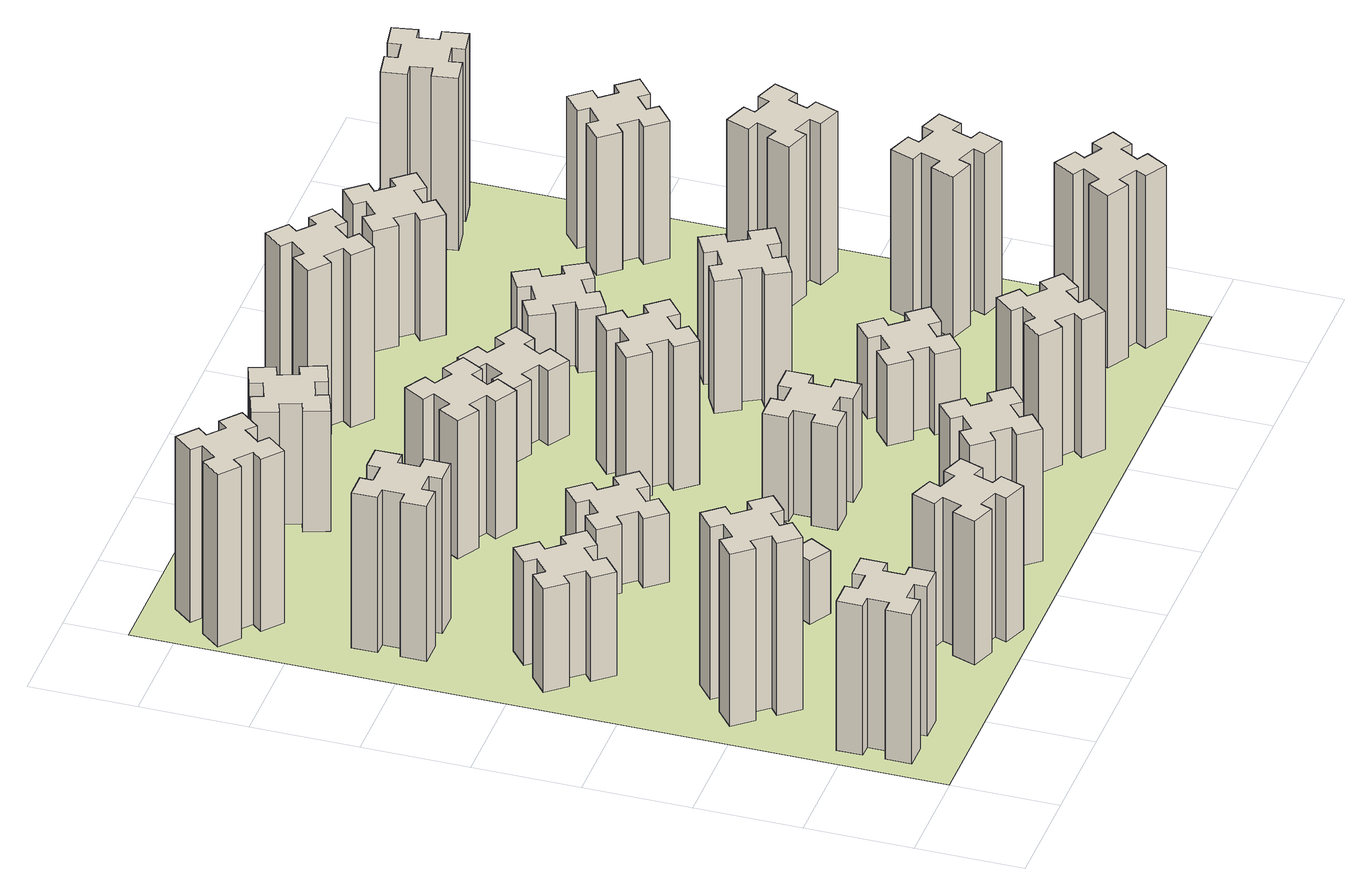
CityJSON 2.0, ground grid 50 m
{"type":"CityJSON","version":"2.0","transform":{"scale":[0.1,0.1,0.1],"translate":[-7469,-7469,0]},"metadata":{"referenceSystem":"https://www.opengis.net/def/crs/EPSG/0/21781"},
"CityObjects":{
"building1":{"type":"Building","attributes":{"class":"1000","function":"1000","usage":"1000","yearOfConstruction":2016,"roofType":"1000","measuredHeight":78,"storeysAboveGround":30,"storeysBelowGround":0},"geometry":[{"type":"Solid","lod":"1","boundaries":[[[[0,1,2,3,4,5,6,7,8,9,10,11,12,13,14,15,16,17,18,19]],[[17,16,20,21]],[[16,15,22,20]],[[15,14,23,22]],[[14,13,24,23]],[[13,12,25,24]],[[12,11,26,25]],[[11,10,27,26]],[[10,9,28,27]],[[9,8,29,28]],[[8,7,30,29]],[[7,6,31,30]],[[6,5,32,31]],[[5,4,33,32]],[[4,3,34,33]],[[3,2,35,34]],[[2,1,36,35]],[[1,0,37,36]],[[0,19,38,37]],[[19,18,39,38]],[[18,17,21,39]],[[24,25,26,27,28,29,30,31,32,33,34,35,36,37,38,39,21,20,22,23]]]]}]},
"building2":{"type":"Building","attributes":{"class":"1000","function":"1000","usage":"1000","yearOfConstruction":2016,"roofType":"1000","measuredHeight":90,"storeysAboveGround":30,"storeysBelowGround":0},"geometry":[{"type":"Solid","lod":"1","boundaries":[[[[40,41,42,43,44,45,46,47,48,49,50,51,52,53,54,55,56,57,58,59]],[[57,56,60,61]],[[56,55,62,60]],[[55,54,63,62]],[[54,53,64,63]],[[53,52,65,64]],[[52,51,66,65]],[[51,50,67,66]],[[50,49,68,67]],[[49,48,69,68]],[[48,47,70,69]],[[47,46,71,70]],[[46,45,72,71]],[[45,44,73,72]],[[44,43,74,73]],[[43,42,75,74]],[[42,41,76,75]],[[41,40,77,76]],[[40,59,78,77]],[[59,58,79,78]],[[58,57,61,79]],[[64,65,66,67,68,69,70,71,72,73,74,75,76,77,78,79,61,60,62,63]]]]}]},
"building3":{"type":"Building","attributes":{"class":"1000","function":"1000","usage":"1000","yearOfConstruction":2016,"roofType":"1000","measuredHeight":54,"storeysAboveGround":30,"storeysBelowGround":0},"geometry":[{"type":"Solid","lod":"1","boundaries":[[[[80,81,82,83,84,85,86,87,88,89,90,91,92,93,94,95,96,97,98,99]],[[97,96,100,101]],[[96,95,102,100]],[[95,94,103,102]],[[94,93,104,103]],[[93,92,105,104]],[[92,91,106,105]],[[91,90,107,106]],[[90,89,108,107]],[[89,88,109,108]],[[88,87,110,109]],[[87,86,111,110]],[[86,85,112,111]],[[85,84,113,112]],[[84,83,114,113]],[[83,82,115,114]],[[82,81,116,115]],[[81,80,117,116]],[[80,99,118,117]],[[99,98,119,118]],[[98,97,101,119]],[[104,105,106,107,108,109,110,111,112,113,114,115,116,117,118,119,101,100,102,103]]]]}]},
"building4":{"type":"Building","attributes":{"class":"1000","function":"1000","usage":"1000","yearOfConstruction":2016,"roofType":"1000","measuredHeight":81,"storeysAboveGround":30,"storeysBelowGround":0},"geometry":[{"type":"Solid","lod":"1","boundaries":[[[[120,121,122,123,124,125,126,127,128,129,130,131,132,133,134,135,136,137,138,139]],[[137,136,140,141]],[[136,135,142,140]],[[135,134,143,142]],[[134,133,144,143]],[[133,132,145,144]],[[132,131,146,145]],[[131,130,147,146]],[[130,129,148,147]],[[129,128,149,148]],[[128,127,150,149]],[[127,126,151,150]],[[126,125,152,151]],[[125,124,153,152]],[[124,123,154,153]],[[123,122,155,154]],[[122,121,156,155]],[[121,120,157,156]],[[120,139,158,157]],[[139,138,159,158]],[[138,137,141,159]],[[144,145,146,147,148,149,150,151,152,153,154,155,156,157,158,159,141,140,142,143]]]]}]},
"building5":{"type":"Building","attributes":{"class":"1000","function":"1000","usage":"1000","yearOfConstruction":2016,"roofType":"1000","measuredHeight":75,"storeysAboveGround":30,"storeysBelowGround":0},"geometry":[{"type":"Solid","lod":"1","boundaries":[[[[160,161,162,163,164,165,166,167,168,169,170,171,172,173,174,175,176,177,178,179]],[[177,176,180,181]],[[176,175,182,180]],[[175,174,183,182]],[[174,173,184,183]],[[173,172,185,184]],[[172,171,186,185]],[[171,170,187,186]],[[170,169,188,187]],[[169,168,189,188]],[[168,167,190,189]],[[167,166,191,190]],[[166,165,192,191]],[[165,164,193,192]],[[164,163,194,193]],[[163,162,195,194]],[[162,161,196,195]],[[161,160,197,196]],[[160,179,198,197]],[[179,178,199,198]],[[178,177,181,199]],[[184,185,186,187,188,189,190,191,192,193,194,195,196,197,198,199,181,180,182,183]]]]}]},
"building6":{"type":"Building","attributes":{"class":"1000","function":"1000","usage":"1000","yearOfConstruction":2016,"roofType":"1000","measuredHeight":90,"storeysAboveGround":30,"storeysBelowGround":0},"geometry":[{"type":"Solid","lod":"1","boundaries":[[[[200,201,202,203,204,205,206,207,208,209,210,211,212,213,214,215,216,217,218,219]],[[217,216,220,221]],[[216,215,222,220]],[[215,214,223,222]],[[214,213,224,223]],[[213,212,225,224]],[[212,211,226,225]],[[211,210,227,226]],[[210,209,228,227]],[[209,208,229,228]],[[208,207,230,229]],[[207,206,231,230]],[[206,205,232,231]],[[205,204,233,232]],[[204,203,234,233]],[[203,202,235,234]],[[202,201,236,235]],[[201,200,237,236]],[[200,219,238,237]],[[219,218,239,238]],[[218,217,221,239]],[[224,225,226,227,228,229,230,231,232,233,234,235,236,237,238,239,221,220,222,223]]]]}]},
"building7":{"type":"Building","attributes":{"class":"1000","function":"1000","usage":"1000","yearOfConstruction":2016,"roofType":"1000","measuredHeight":33,"storeysAboveGround":30,"storeysBelowGround":0},"geometry":[{"type":"Solid","lod":"1","boundaries":[[[[240,241,242,243,244,245,246,247,248,249,250,251,252,253,254,255,256,257,258,259]],[[257,256,260,261]],[[256,255,262,260]],[[255,254,263,262]],[[254,253,264,263]],[[253,252,265,264]],[[252,251,266,265]],[[251,250,267,266]],[[250,249,268,267]],[[249,248,269,268]],[[248,247,270,269]],[[247,246,271,270]],[[246,245,272,271]],[[245,244,273,272]],[[244,243,274,273]],[[243,242,275,274]],[[242,241,276,275]],[[241,240,277,276]],[[240,259,278,277]],[[259,258,279,278]],[[258,257,261,279]],[[264,265,266,267,268,269,270,271,272,273,274,275,276,277,278,279,261,260,262,263]]]]}]},
"building8":{"type":"Building","attributes":{"class":"1000","function":"1000","usage":"1000","yearOfConstruction":2016,"roofType":"1000","measuredHeight":36,"storeysAboveGround":30,"storeysBelowGround":0},"geometry":[{"type":"Solid","lod":"1","boundaries":[[[[280,281,282,283,284,285,286,287,288,289,290,291,292,293,294,295,296,297,298,299]],[[297,296,300,301]],[[296,295,302,300]],[[295,294,303,302]],[[294,293,304,303]],[[293,292,305,304]],[[292,291,306,305]],[[291,290,307,306]],[[290,289,308,307]],[[289,288,309,308]],[[288,287,310,309]],[[287,286,311,310]],[[286,285,312,311]],[[285,284,313,312]],[[284,283,314,313]],[[283,282,315,314]],[[282,281,316,315]],[[281,280,317,316]],[[280,299,318,317]],[[299,298,319,318]],[[298,297,301,319]],[[304,305,306,307,308,309,310,311,312,313,314,315,316,317,318,319,301,300,302,303]]]]}]},
"building9":{"type":"Building","attributes":{"class":"1000","function":"1000","usage":"1000","yearOfConstruction":2016,"roofType":"1000","measuredHeight":69,"storeysAboveGround":30,"storeysBelowGround":0},"geometry":[{"type":"Solid","lod":"1","boundaries":[[[[320,321,322,323,324,325,326,327,328,329,330,331,332,333,334,335,336,337,338,339]],[[337,336,340,341]],[[336,335,342,340]],[[335,334,343,342]],[[334,333,344,343]],[[333,332,345,344]],[[332,331,346,345]],[[331,330,347,346]],[[330,329,348,347]],[[329,328,349,348]],[[328,327,350,349]],[[327,326,351,350]],[[326,325,352,351]],[[325,324,353,352]],[[324,323,354,353]],[[323,322,355,354]],[[322,321,356,355]],[[321,320,357,356]],[[320,339,358,357]],[[339,338,359,358]],[[338,337,341,359]],[[344,345,346,347,348,349,350,351,352,353,354,355,356,357,358,359,341,340,342,343]]]]}]},
"building10":{"type":"Building","attributes":{"class":"1000","function":"1000","usage":"1000","yearOfConstruction":2016,"roofType":"1000","measuredHeight":72,"storeysAboveGround":30,"storeysBelowGround":0},"geometry":[{"type":"Solid","lod":"1","boundaries":[[[[360,361,362,363,364,365,366,367,368,369,370,371,372,373,374,375,376,377,378,379]],[[377,376,380,381]],[[376,375,382,380]],[[375,374,383,382]],[[374,373,384,383]],[[373,372,385,384]],[[372,371,386,385]],[[371,370,387,386]],[[370,369,388,387]],[[369,368,389,388]],[[368,367,390,389]],[[367,366,391,390]],[[366,365,392,391]],[[365,364,393,392]],[[364,363,394,393]],[[363,362,395,394]],[[362,361,396,395]],[[361,360,397,396]],[[360,379,398,397]],[[379,378,399,398]],[[378,377,381,399]],[[384,385,386,387,388,389,390,391,392,393,394,395,396,397,398,399,381,380,382,383]]]]}]},
"building11":{"type":"Building","attributes":{"class":"1000","function":"1000","usage":"1000","yearOfConstruction":2016,"roofType":"1000","measuredHeight":63,"storeysAboveGround":30,"storeysBelowGround":0},"geometry":[{"type":"Solid","lod":"1","boundaries":[[[[400,401,402,403,404,405,406,407,408,409,410,411,412,413,414,415,416,417,418,419]],[[417,416,420,421]],[[416,415,422,420]],[[415,414,423,422]],[[414,413,424,423]],[[413,412,425,424]],[[412,411,426,425]],[[411,410,427,426]],[[410,409,428,427]],[[409,408,429,428]],[[408,407,430,429]],[[407,406,431,430]],[[406,405,432,431]],[[405,404,433,432]],[[404,403,434,433]],[[403,402,435,434]],[[402,401,436,435]],[[401,400,437,436]],[[400,419,438,437]],[[419,418,439,438]],[[418,417,421,439]],[[424,425,426,427,428,429,430,431,432,433,434,435,436,437,438,439,421,420,422,423]]]]}]},
"building12":{"type":"Building","attributes":{"class":"1000","function":"1000","usage":"1000","yearOfConstruction":2016,"roofType":"1000","measuredHeight":54,"storeysAboveGround":30,"storeysBelowGround":0},"geometry":[{"type":"Solid","lod":"1","boundaries":[[[[440,441,442,443,444,445,446,447,448,449,450,451,452,453,454,455,456,457,458,459]],[[457,456,460,461]],[[456,455,462,460]],[[455,454,463,462]],[[454,453,464,463]],[[453,452,465,464]],[[452,451,466,465]],[[451,450,467,466]],[[450,449,468,467]],[[449,448,469,468]],[[448,447,470,469]],[[447,446,471,470]],[[446,445,472,471]],[[445,444,473,472]],[[444,443,474,473]],[[443,442,475,474]],[[442,441,476,475]],[[441,440,477,476]],[[440,459,478,477]],[[459,458,479,478]],[[458,457,461,479]],[[464,465,466,467,468,469,470,471,472,473,474,475,476,477,478,479,461,460,462,463]]]]}]},
"building13":{"type":"Building","attributes":{"class":"1000","function":"1000","usage":"1000","yearOfConstruction":2016,"roofType":"1000","measuredHeight":75,"storeysAboveGround":30,"storeysBelowGround":0},"geometry":[{"type":"Solid","lod":"1","boundaries":[[[[480,481,482,483,484,485,486,487,488,489,490,491,492,493,494,495,496,497,498,499]],[[497,496,500,501]],[[496,495,502,500]],[[495,494,503,502]],[[494,493,504,503]],[[493,492,505,504]],[[492,491,506,505]],[[491,490,507,506]],[[490,489,508,507]],[[489,488,509,508]],[[488,487,510,509]],[[487,486,511,510]],[[486,485,512,511]],[[485,484,513,512]],[[484,483,514,513]],[[483,482,515,514]],[[482,481,516,515]],[[481,480,517,516]],[[480,499,518,517]],[[499,498,519,518]],[[498,497,501,519]],[[504,505,506,507,508,509,510,511,512,513,514,515,516,517,518,519,501,500,502,503]]]]}]},
"building14":{"type":"Building","attributes":{"class":"1000","function":"1000","usage":"1000","yearOfConstruction":2016,"roofType":"1000","measuredHeight":72,"storeysAboveGround":30,"storeysBelowGround":0},"geometry":[{"type":"Solid","lod":"1","boundaries":[[[[520,521,522,523,524,525,526,527,528,529,530,531,532,533,534,535,536,537,538,539]],[[537,536,540,541]],[[536,535,542,540]],[[535,534,543,542]],[[534,533,544,543]],[[533,532,545,544]],[[532,531,546,545]],[[531,530,547,546]],[[530,529,548,547]],[[529,528,549,548]],[[528,527,550,549]],[[527,526,551,550]],[[526,525,552,551]],[[525,524,553,552]],[[524,523,554,553]],[[523,522,555,554]],[[522,521,556,555]],[[521,520,557,556]],[[520,539,558,557]],[[539,538,559,558]],[[538,537,541,559]],[[544,545,546,547,548,549,550,551,552,553,554,555,556,557,558,559,541,540,542,543]]]]}]},
"building15":{"type":"Building","attributes":{"class":"1000","function":"1000","usage":"1000","yearOfConstruction":2016,"roofType":"1000","measuredHeight":39,"storeysAboveGround":30,"storeysBelowGround":0},"geometry":[{"type":"Solid","lod":"1","boundaries":[[[[560,561,562,563,564,565,566,567,568,569,570,571,572,573,574,575,576,577,578,579]],[[577,576,580,581]],[[576,575,582,580]],[[575,574,583,582]],[[574,573,584,583]],[[573,572,585,584]],[[572,571,586,585]],[[571,570,587,586]],[[570,569,588,587]],[[569,568,589,588]],[[568,567,590,589]],[[567,566,591,590]],[[566,565,592,591]],[[565,564,593,592]],[[564,563,594,593]],[[563,562,595,594]],[[562,561,596,595]],[[561,560,597,596]],[[560,579,598,597]],[[579,578,599,598]],[[578,577,581,599]],[[584,585,586,587,588,589,590,591,592,593,594,595,596,597,598,599,581,580,582,583]]]]}]},
"building16":{"type":"Building","attributes":{"class":"1000","function":"1000","usage":"1000","yearOfConstruction":2016,"roofType":"1000","measuredHeight":90,"storeysAboveGround":30,"storeysBelowGround":0},"geometry":[{"type":"Solid","lod":"1","boundaries":[[[[600,601,602,603,604,605,606,607,608,609,610,611,612,613,614,615,616,617,618,619]],[[617,616,620,621]],[[616,615,622,620]],[[615,614,623,622]],[[614,613,624,623]],[[613,612,625,624]],[[612,611,626,625]],[[611,610,627,626]],[[610,609,628,627]],[[609,608,629,628]],[[608,607,630,629]],[[607,606,631,630]],[[606,605,632,631]],[[605,604,633,632]],[[604,603,634,633]],[[603,602,635,634]],[[602,601,636,635]],[[601,600,637,636]],[[600,619,638,637]],[[619,618,639,638]],[[618,617,621,639]],[[624,625,626,627,628,629,630,631,632,633,634,635,636,637,638,639,621,620,622,623]]]]}]},
"building17":{"type":"Building","attributes":{"class":"1000","function":"1000","usage":"1000","yearOfConstruction":2016,"roofType":"1000","measuredHeight":42,"storeysAboveGround":30,"storeysBelowGround":0},"geometry":[{"type":"Solid","lod":"1","boundaries":[[[[640,641,642,643,644,645,646,647,648,649,650,651,652,653,654,655,656,657,658,659]],[[657,656,660,661]],[[656,655,662,660]],[[655,654,663,662]],[[654,653,664,663]],[[653,652,665,664]],[[652,651,666,665]],[[651,650,667,666]],[[650,649,668,667]],[[649,648,669,668]],[[648,647,670,669]],[[647,646,671,670]],[[646,645,672,671]],[[645,644,673,672]],[[644,643,674,673]],[[643,642,675,674]],[[642,641,676,675]],[[641,640,677,676]],[[640,659,678,677]],[[659,658,679,678]],[[658,657,661,679]],[[664,665,666,667,668,669,670,671,672,673,674,675,676,677,678,679,661,660,662,663]]]]}]},
"building18":{"type":"Building","attributes":{"class":"1000","function":"1000","usage":"1000","yearOfConstruction":2016,"roofType":"1000","measuredHeight":69,"storeysAboveGround":30,"storeysBelowGround":0},"geometry":[{"type":"Solid","lod":"1","boundaries":[[[[680,681,682,683,684,685,686,687,688,689,690,691,692,693,694,695,696,697,698,699]],[[697,696,700,701]],[[696,695,702,700]],[[695,694,703,702]],[[694,693,704,703]],[[693,692,705,704]],[[692,691,706,705]],[[691,690,707,706]],[[690,689,708,707]],[[689,688,709,708]],[[688,687,710,709]],[[687,686,711,710]],[[686,685,712,711]],[[685,684,713,712]],[[684,683,714,713]],[[683,682,715,714]],[[682,681,716,715]],[[681,680,717,716]],[[680,699,718,717]],[[699,698,719,718]],[[698,697,701,719]],[[704,705,706,707,708,709,710,711,712,713,714,715,716,717,718,719,701,700,702,703]]]]}]},
"building19":{"type":"Building","attributes":{"class":"1000","function":"1000","usage":"1000","yearOfConstruction":2016,"roofType":"1000","measuredHeight":33,"storeysAboveGround":30,"storeysBelowGround":0},"geometry":[{"type":"Solid","lod":"1","boundaries":[[[[720,721,722,723,724,725,726,727,728,729,730,731,732,733,734,735,736,737,738,739]],[[737,736,740,741]],[[736,735,742,740]],[[735,734,743,742]],[[734,733,744,743]],[[733,732,745,744]],[[732,731,746,745]],[[731,730,747,746]],[[730,729,748,747]],[[729,728,749,748]],[[728,727,750,749]],[[727,726,751,750]],[[726,725,752,751]],[[725,724,753,752]],[[724,723,754,753]],[[723,722,755,754]],[[722,721,756,755]],[[721,720,757,756]],[[720,739,758,757]],[[739,738,759,758]],[[738,737,741,759]],[[744,745,746,747,748,749,750,751,752,753,754,755,756,757,758,759,741,740,742,743]]]]}]},
"building20":{"type":"Building","attributes":{"class":"1000","function":"1000","usage":"1000","yearOfConstruction":2016,"roofType":"1000","measuredHeight":90,"storeysAboveGround":30,"storeysBelowGround":0},"geometry":[{"type":"Solid","lod":"1","boundaries":[[[[760,761,762,763,764,765,766,767,768,769,770,771,772,773,774,775,776,777,778,779]],[[777,776,780,781]],[[776,775,782,780]],[[775,774,783,782]],[[774,773,784,783]],[[773,772,785,784]],[[772,771,786,785]],[[771,770,787,786]],[[770,769,788,787]],[[769,768,789,788]],[[768,767,790,789]],[[767,766,791,790]],[[766,765,792,791]],[[765,764,793,792]],[[764,763,794,793]],[[763,762,795,794]],[[762,761,796,795]],[[761,760,797,796]],[[760,779,798,797]],[[779,778,799,798]],[[778,777,781,799]],[[784,785,786,787,788,789,790,791,792,793,794,795,796,797,798,799,781,780,782,783]]]]}]},
"building21":{"type":"Building","attributes":{"class":"1000","function":"1000","usage":"1000","yearOfConstruction":2016,"roofType":"1000","measuredHeight":63,"storeysAboveGround":30,"storeysBelowGround":0},"geometry":[{"type":"Solid","lod":"1","boundaries":[[[[800,801,802,803,804,805,806,807,808,809,810,811,812,813,814,815,816,817,818,819]],[[817,816,820,821]],[[816,815,822,820]],[[815,814,823,822]],[[814,813,824,823]],[[813,812,825,824]],[[812,811,826,825]],[[811,810,827,826]],[[810,809,828,827]],[[809,808,829,828]],[[808,807,830,829]],[[807,806,831,830]],[[806,805,832,831]],[[805,804,833,832]],[[804,803,834,833]],[[803,802,835,834]],[[802,801,836,835]],[[801,800,837,836]],[[800,819,838,837]],[[819,818,839,838]],[[818,817,821,839]],[[824,825,826,827,828,829,830,831,832,833,834,835,836,837,838,839,821,820,822,823]]]]}]},
"building22":{"type":"Building","attributes":{"class":"1000","function":"1000","usage":"1000","yearOfConstruction":2016,"roofType":"1000","measuredHeight":84,"storeysAboveGround":30,"storeysBelowGround":0},"geometry":[{"type":"Solid","lod":"1","boundaries":[[[[840,841,842,843,844,845,846,847,848,849,850,851,852,853,854,855,856,857,858,859]],[[857,856,860,861]],[[856,855,862,860]],[[855,854,863,862]],[[854,853,864,863]],[[853,852,865,864]],[[852,851,866,865]],[[851,850,867,866]],[[850,849,868,867]],[[849,848,869,868]],[[848,847,870,869]],[[847,846,871,870]],[[846,845,872,871]],[[845,844,873,872]],[[844,843,874,873]],[[843,842,875,874]],[[842,841,876,875]],[[841,840,877,876]],[[840,859,878,877]],[[859,858,879,878]],[[858,857,861,879]],[[864,865,866,867,868,869,870,871,872,873,874,875,876,877,878,879,861,860,862,863]]]]}]},
"building23":{"type":"Building","attributes":{"class":"1000","function":"1000","usage":"1000","yearOfConstruction":2016,"roofType":"1000","measuredHeight":84,"storeysAboveGround":30,"storeysBelowGround":0},"geometry":[{"type":"Solid","lod":"1","boundaries":[[[[880,881,882,883,884,885,886,887,888,889,890,891,892,893,894,895,896,897,898,899]],[[897,896,900,901]],[[896,895,902,900]],[[895,894,903,902]],[[894,893,904,903]],[[893,892,905,904]],[[892,891,906,905]],[[891,890,907,906]],[[890,889,908,907]],[[889,888,909,908]],[[888,887,910,909]],[[887,886,911,910]],[[886,885,912,911]],[[885,884,913,912]],[[884,883,914,913]],[[883,882,915,914]],[[882,881,916,915]],[[881,880,917,916]],[[880,899,918,917]],[[899,898,919,918]],[[898,897,901,919]],[[904,905,906,907,908,909,910,911,912,913,914,915,916,917,918,919,901,900,902,903]]]]}]},
"building24":{"type":"Building","attributes":{"class":"1000","function":"1000","usage":"1000","yearOfConstruction":2016,"roofType":"1000","measuredHeight":72,"storeysAboveGround":30,"storeysBelowGround":0},"geometry":[{"type":"Solid","lod":"1","boundaries":[[[[920,921,922,923,924,925,926,927,928,929,930,931,932,933,934,935,936,937,938,939]],[[937,936,940,941]],[[936,935,942,940]],[[935,934,943,942]],[[934,933,944,943]],[[933,932,945,944]],[[932,931,946,945]],[[931,930,947,946]],[[930,929,948,947]],[[929,928,949,948]],[[928,927,950,949]],[[927,926,951,950]],[[926,925,952,951]],[[925,924,953,952]],[[924,923,954,953]],[[923,922,955,954]],[[922,921,956,955]],[[921,920,957,956]],[[920,939,958,957]],[[939,938,959,958]],[[938,937,941,959]],[[944,945,946,947,948,949,950,951,952,953,954,955,956,957,958,959,941,940,942,943]]]]}]},
"building25":{"type":"Building","attributes":{"class":"1000","function":"1000","usage":"1000","yearOfConstruction":2016,"roofType":"1000","measuredHeight":90,"storeysAboveGround":30,"storeysBelowGround":0},"geometry":[{"type":"Solid","lod":"1","boundaries":[[[[960,961,962,963,964,965,966,967,968,969,970,971,972,973,974,975,976,977,978,979]],[[977,976,980,981]],[[976,975,982,980]],[[975,974,983,982]],[[974,973,984,983]],[[973,972,985,984]],[[972,971,986,985]],[[971,970,987,986]],[[970,969,988,987]],[[969,968,989,988]],[[968,967,990,989]],[[967,966,991,990]],[[966,965,992,991]],[[965,964,993,992]],[[964,963,994,993]],[[963,962,995,994]],[[962,961,996,995]],[[961,960,997,996]],[[960,979,998,997]],[[979,978,999,998]],[[978,977,981,999]],[[984,985,986,987,988,989,990,991,992,993,994,995,996,997,998,999,981,980,982,983]]]]}]},
"landuse1":{"type":"LandUse","attributes":{"name":"plot1","function":"1010"},"geometry":[{"type":"MultiSurface","lod":"1","boundaries":[[[1000,1001,1002,1003]]]}]}
},
"vertices":[
[165,425,0],[165,325,0],[105,325,0],[105,205,0],[225,205,0],[225,265,0],[325,265,0],[325,205,0],[445,205,0],[445,325,0],[385,325,0],[385,425,0],[445,425,0],[445,545,0],[325,545,0],[325,485,0],[225,485,0],[225,545,0],[105,545,0],[105,425,0],[225,485,780],[225,545,780],[325,485,780],[325,545,780],[445,545,780],[445,425,780],[385,425,780],[385,325,780],[445,325,780],[445,205,780],[325,205,780],[325,265,780],[225,265,780],[225,205,780],[105,205,780],[105,325,780],[165,325,780],[165,425,780],[105,425,780],[105,545,780],
[492,1048,0],[427,1124,0],[473,1163,0],[396,1255,0],[304,1178,0],[343,1132,0],[266,1067,0],[228,1113,0],[136,1036,0],[213,944,0],[259,983,0],[323,906,0],[277,868,0],[354,776,0],[446,853,0],[408,899,0],[484,963,0],[523,917,0],[615,994,0],[538,1086,0],[484,963,900],[523,917,900],[408,899,900],[446,853,900],[354,776,900],[277,868,900],[323,906,900],[259,983,900],[213,944,900],[136,1036,900],[228,1113,900],[266,1067,900],[343,1132,900],[304,1178,900],[396,1255,900],[473,1163,900],[427,1124,900],[492,1048,900],[538,1086,900],[615,994,900],
[492,1888,0],[427,1964,0],[473,2003,0],[396,2095,0],[304,2018,0],[343,1972,0],[266,1907,0],[228,1953,0],[136,1876,0],[213,1784,0],[259,1823,0],[323,1746,0],[277,1708,0],[354,1616,0],[446,1693,0],[408,1739,0],[484,1803,0],[523,1757,0],[615,1834,0],[538,1926,0],[484,1803,540],[523,1757,540],[408,1739,540],[446,1693,540],[354,1616,540],[277,1708,540],[323,1746,540],[259,1823,540],[213,1784,540],[136,1876,540],[228,1953,540],[266,1907,540],[343,1972,540],[304,2018,540],[396,2095,540],[473,2003,540],[427,1964,540],[492,1888,540],[538,1926,540],[615,1834,540],
[485,2545,0],[485,2645,0],[545,2645,0],[545,2765,0],[425,2765,0],[425,2705,0],[325,2705,0],[325,2765,0],[205,2765,0],[205,2645,0],[265,2645,0],[265,2545,0],[205,2545,0],[205,2425,0],[325,2425,0],[325,2485,0],[425,2485,0],[425,2425,0],[545,2425,0],[545,2545,0],[425,2485,810],[425,2425,810],[325,2485,810],[325,2425,810],[205,2425,810],[205,2545,810],[265,2545,810],[265,2645,810],[205,2645,810],[205,2765,810],[325,2765,810],[325,2705,810],[425,2705,810],[425,2765,810],[545,2765,810],[545,2645,810],[485,2645,810],[485,2545,810],[545,2545,810],[545,2425,810],
[1029,360,0],[995,266,0],[939,287,0],[897,174,0],[1010,133,0],[1031,189,0],[1125,155,0],[1104,99,0],[1217,57,0],[1258,170,0],[1202,191,0],[1236,285,0],[1292,264,0],[1333,377,0],[1220,418,0],[1200,362,0],[1106,396,0],[1127,452,0],[1014,493,0],[973,380,0],[1106,396,750],[1127,452,750],[1200,362,750],[1220,418,750],[1333,377,750],[1292,264,750],[1236,285,750],[1202,191,750],[1258,170,750],[1217,57,750],[1104,99,750],[1125,155,750],[1031,189,750],[1010,133,750],[897,174,750],[939,287,750],[995,266,750],[1029,360,750],[973,380,750],[1014,493,750],
[384,3387,0],[308,3452,0],[346,3498,0],[254,3575,0],[177,3483,0],[223,3444,0],[159,3368,0],[113,3406,0],[36,3314,0],[128,3237,0],[166,3283,0],[243,3219,0],[204,3173,0],[296,3096,0],[373,3188,0],[327,3226,0],[392,3303,0],[438,3264,0],[515,3356,0],[423,3433,0],[392,3303,900],[438,3264,900],[327,3226,900],[373,3188,900],[296,3096,900],[204,3173,900],[243,3219,900],[166,3283,900],[128,3237,900],[36,3314,900],[113,3406,900],[159,3368,900],[223,3444,900],[177,3483,900],[254,3575,900],[346,3498,900],[308,3452,900],[384,3387,900],[423,3433,900],[515,3356,900],
[1086,1017,0],[1136,1104,0],[1188,1074,0],[1248,1178,0],[1144,1238,0],[1114,1186,0],[1027,1236,0],[1057,1288,0],[953,1348,0],[893,1244,0],[945,1214,0],[895,1127,0],[843,1157,0],[783,1053,0],[887,993,0],[917,1045,0],[1004,995,0],[974,943,0],[1078,883,0],[1138,987,0],[1004,995,330],[974,943,330],[917,1045,330],[887,993,330],[783,1053,330],[843,1157,330],[895,1127,330],[945,1214,330],[893,1244,330],[953,1348,330],[1057,1288,330],[1027,1236,330],[1114,1186,330],[1144,1238,330],[1248,1178,330],[1188,1074,330],[1136,1104,330],[1086,1017,330],[1138,987,330],[1078,883,330],
[1083,1972,0],[1006,1907,0],[968,1953,0],[876,1876,0],[953,1784,0],[999,1823,0],[1063,1746,0],[1017,1708,0],[1094,1616,0],[1186,1693,0],[1148,1739,0],[1224,1803,0],[1263,1757,0],[1355,1834,0],[1278,1926,0],[1232,1888,0],[1167,1964,0],[1213,2003,0],[1136,2095,0],[1044,2018,0],[1167,1964,360],[1213,2003,360],[1232,1888,360],[1278,1926,360],[1355,1834,360],[1263,1757,360],[1224,1803,360],[1148,1739,360],[1186,1693,360],[1094,1616,360],[1017,1708,360],[1063,1746,360],[999,1823,360],[953,1784,360],[876,1876,360],[968,1953,360],[1006,1907,360],[1083,1972,360],[1044,2018,360],[1136,2095,360],
[1639,343,0],[1703,266,0],[1657,228,0],[1734,136,0],[1826,213,0],[1788,259,0],[1864,323,0],[1903,277,0],[1995,354,0],[1918,446,0],[1872,408,0],[1807,484,0],[1853,523,0],[1776,615,0],[1684,538,0],[1723,492,0],[1646,427,0],[1608,473,0],[1516,396,0],[1593,304,0],[1646,427,690],[1608,473,690],[1723,492,690],[1684,538,690],[1776,615,690],[1853,523,690],[1807,484,690],[1872,408,690],[1918,446,690],[1995,354,690],[1903,277,690],[1864,323,690],[1788,259,690],[1826,213,690],[1734,136,690],[1657,228,690],[1703,266,690],[1639,343,690],[1593,304,690],[1516,396,690],
[1314,2666,0],[1227,2716,0],[1257,2768,0],[1153,2828,0],[1093,2724,0],[1145,2694,0],[1095,2607,0],[1043,2637,0],[983,2533,0],[1087,2473,0],[1117,2525,0],[1204,2475,0],[1174,2423,0],[1278,2363,0],[1338,2467,0],[1286,2497,0],[1336,2584,0],[1388,2554,0],[1448,2658,0],[1344,2718,0],[1336,2584,720],[1388,2554,720],[1286,2497,720],[1338,2467,720],[1278,2363,720],[1174,2423,720],[1204,2475,720],[1117,2525,720],[1087,2473,720],[983,2533,720],[1043,2637,720],[1095,2607,720],[1145,2694,720],[1093,2724,720],[1153,2828,720],[1257,2768,720],[1227,2716,720],[1314,2666,720],[1344,2718,720],[1448,2658,720],
[1125,3456,0],[1031,3422,0],[1010,3478,0],[897,3437,0],[939,3324,0],[995,3345,0],[1029,3251,0],[973,3230,0],[1014,3117,0],[1127,3159,0],[1106,3215,0],[1200,3249,0],[1220,3193,0],[1333,3234,0],[1292,3347,0],[1236,3326,0],[1202,3420,0],[1258,3440,0],[1217,3553,0],[1104,3512,0],[1202,3420,630],[1258,3440,630],[1236,3326,630],[1292,3347,630],[1333,3234,630],[1220,3193,630],[1200,3249,630],[1106,3215,630],[1127,3159,630],[1014,3117,630],[973,3230,630],[1029,3251,630],[995,3345,630],[939,3324,630],[897,3437,630],[1010,3478,630],[1031,3422,630],[1125,3456,630],[1104,3512,630],[1217,3553,630],
[1745,1265,0],[1745,1165,0],[1685,1165,0],[1685,1045,0],[1805,1045,0],[1805,1105,0],[1905,1105,0],[1905,1045,0],[2025,1045,0],[2025,1165,0],[1965,1165,0],[1965,1265,0],[2025,1265,0],[2025,1385,0],[1905,1385,0],[1905,1325,0],[1805,1325,0],[1805,1385,0],[1685,1385,0],[1685,1265,0],[1805,1325,540],[1805,1385,540],[1905,1325,540],[1905,1385,540],[2025,1385,540],[2025,1265,540],[1965,1265,540],[1965,1165,540],[2025,1165,540],[2025,1045,540],[1905,1045,540],[1905,1105,540],[1805,1105,540],[1805,1045,540],[1685,1045,540],[1685,1165,540],[1745,1165,540],[1745,1265,540],[1685,1265,540],[1685,1385,540],
[1972,1988,0],[1907,2064,0],[1953,2103,0],[1876,2195,0],[1784,2118,0],[1823,2072,0],[1746,2007,0],[1708,2053,0],[1616,1976,0],[1693,1884,0],[1739,1923,0],[1803,1846,0],[1757,1808,0],[1834,1716,0],[1926,1793,0],[1888,1839,0],[1964,1903,0],[2003,1857,0],[2095,1934,0],[2018,2026,0],[1964,1903,750],[2003,1857,750],[1888,1839,750],[1926,1793,750],[1834,1716,750],[1757,1808,750],[1803,1846,750],[1739,1923,750],[1693,1884,750],[1616,1976,750],[1708,2053,750],[1746,2007,750],[1823,2072,750],[1784,2118,750],[1876,2195,750],[1953,2103,750],[1907,2064,750],[1972,1988,750],[2018,2026,750],[2095,1934,750],
[2486,323,0],[2563,259,0],[2524,213,0],[2616,136,0],[2693,228,0],[2647,266,0],[2712,343,0],[2758,304,0],[2835,396,0],[2743,473,0],[2704,427,0],[2628,492,0],[2666,538,0],[2574,615,0],[2497,523,0],[2543,484,0],[2479,408,0],[2433,446,0],[2356,354,0],[2448,277,0],[2479,408,720],[2433,446,720],[2543,484,720],[2497,523,720],[2574,615,720],[2666,538,720],[2628,492,720],[2704,427,720],[2743,473,720],[2835,396,720],[2758,304,720],[2712,343,720],[2647,266,720],[2693,228,720],[2616,136,720],[2524,213,720],[2563,259,720],[2486,323,720],[2448,277,720],[2356,354,720],
[2026,2497,0],[2076,2584,0],[2128,2554,0],[2188,2658,0],[2084,2718,0],[2054,2666,0],[1967,2716,0],[1997,2768,0],[1893,2828,0],[1833,2724,0],[1885,2694,0],[1835,2607,0],[1783,2637,0],[1723,2533,0],[1827,2473,0],[1857,2525,0],[1944,2475,0],[1914,2423,0],[2018,2363,0],[2078,2467,0],[1944,2475,390],[1914,2423,390],[1857,2525,390],[1827,2473,390],[1723,2533,390],[1783,2637,390],[1835,2607,390],[1885,2694,390],[1833,2724,390],[1893,2828,390],[1997,2768,390],[1967,2716,390],[2054,2666,390],[2084,2718,390],[2188,2658,390],[2128,2554,390],[2076,2584,390],[2026,2497,390],[2078,2467,390],[2018,2363,390],
[1746,3383,0],[1823,3319,0],[1784,3273,0],[1876,3196,0],[1953,3288,0],[1907,3326,0],[1972,3403,0],[2018,3364,0],[2095,3456,0],[2003,3533,0],[1964,3487,0],[1888,3552,0],[1926,3598,0],[1834,3675,0],[1757,3583,0],[1803,3544,0],[1739,3468,0],[1693,3506,0],[1616,3414,0],[1708,3337,0],[1739,3468,900],[1693,3506,900],[1803,3544,900],[1757,3583,900],[1834,3675,900],[1926,3598,900],[1888,3552,900],[1964,3487,900],[2003,3533,900],[2095,3456,900],[2018,3364,900],[1972,3403,900],[1907,3326,900],[1953,3288,900],[1876,3196,900],[1784,3273,900],[1823,3319,900],[1746,3383,900],[1708,3337,900],[1616,3414,900],
[2563,1132,0],[2486,1067,0],[2448,1113,0],[2356,1036,0],[2433,944,0],[2479,983,0],[2543,906,0],[2497,868,0],[2574,776,0],[2666,853,0],[2628,899,0],[2704,963,0],[2743,917,0],[2835,994,0],[2758,1086,0],[2712,1048,0],[2647,1124,0],[2693,1163,0],[2616,1255,0],[2524,1178,0],[2647,1124,420],[2693,1163,420],[2712,1048,420],[2758,1086,420],[2835,994,420],[2743,917,420],[2704,963,420],[2628,899,420],[2666,853,420],[2574,776,420],[2497,868,420],[2543,906,420],[2479,983,420],[2433,944,420],[2356,1036,420],[2448,1113,420],[2486,1067,420],[2563,1132,420],[2524,1178,420],[2616,1255,420],
[2475,1744,0],[2525,1657,0],[2473,1627,0],[2533,1523,0],[2637,1583,0],[2607,1635,0],[2694,1685,0],[2724,1633,0],[2828,1693,0],[2768,1797,0],[2716,1767,0],[2666,1854,0],[2718,1884,0],[2658,1988,0],[2554,1928,0],[2584,1876,0],[2497,1826,0],[2467,1878,0],[2363,1818,0],[2423,1714,0],[2497,1826,690],[2467,1878,690],[2584,1876,690],[2554,1928,690],[2658,1988,690],[2718,1884,690],[2666,1854,690],[2716,1767,690],[2768,1797,690],[2828,1693,690],[2724,1633,690],[2694,1685,690],[2607,1635,690],[2637,1583,690],[2533,1523,690],[2473,1627,690],[2525,1657,690],[2475,1744,690],[2423,1714,690],[2363,1818,690],
[2475,2584,0],[2525,2497,0],[2473,2467,0],[2533,2363,0],[2637,2423,0],[2607,2475,0],[2694,2525,0],[2724,2473,0],[2828,2533,0],[2768,2637,0],[2716,2607,0],[2666,2694,0],[2718,2724,0],[2658,2828,0],[2554,2768,0],[2584,2716,0],[2497,2666,0],[2467,2718,0],[2363,2658,0],[2423,2554,0],[2497,2666,330],[2467,2718,330],[2584,2716,330],[2554,2768,330],[2658,2828,330],[2718,2724,330],[2666,2694,330],[2716,2607,330],[2768,2637,330],[2828,2533,330],[2724,2473,330],[2694,2525,330],[2607,2475,330],[2637,2423,330],[2533,2363,330],[2473,2467,330],[2525,2497,330],[2475,2584,330],[2423,2554,330],[2363,2658,330],
[3534,446,0],[3447,496,0],[3477,548,0],[3373,608,0],[3313,504,0],[3365,474,0],[3315,387,0],[3263,417,0],[3203,313,0],[3307,253,0],[3337,305,0],[3424,255,0],[3394,203,0],[3498,143,0],[3558,247,0],[3506,277,0],[3556,364,0],[3608,334,0],[3668,438,0],[3564,498,0],[3556,364,900],[3608,334,900],[3506,277,900],[3558,247,900],[3498,143,900],[3394,203,900],[3424,255,900],[3337,305,900],[3307,253,900],[3203,313,900],[3263,417,900],[3315,387,900],[3365,474,900],[3313,504,900],[3373,608,900],[3477,548,900],[3447,496,900],[3534,446,900],[3564,498,900],[3668,438,900],
[2712,3368,0],[2647,3444,0],[2693,3483,0],[2616,3575,0],[2524,3498,0],[2563,3452,0],[2486,3387,0],[2448,3433,0],[2356,3356,0],[2433,3264,0],[2479,3303,0],[2543,3226,0],[2497,3188,0],[2574,3096,0],[2666,3173,0],[2628,3219,0],[2704,3283,0],[2743,3237,0],[2835,3314,0],[2758,3406,0],[2704,3283,630],[2743,3237,630],[2628,3219,630],[2666,3173,630],[2574,3096,630],[2497,3188,630],[2543,3226,630],[2479,3303,630],[2433,3264,630],[2356,3356,630],[2448,3433,630],[2486,3387,630],[2563,3452,630],[2524,3498,630],[2616,3575,630],[2693,3483,630],[2647,3444,630],[2712,3368,630],[2758,3406,630],[2835,3314,630],
[3351,1029,0],[3445,995,0],[3424,939,0],[3537,897,0],[3578,1010,0],[3522,1031,0],[3556,1125,0],[3612,1104,0],[3653,1217,0],[3540,1258,0],[3520,1202,0],[3426,1236,0],[3447,1292,0],[3334,1333,0],[3293,1220,0],[3349,1200,0],[3315,1106,0],[3259,1127,0],[3217,1014,0],[3330,973,0],[3315,1106,840],[3259,1127,840],[3349,1200,840],[3293,1220,840],[3334,1333,840],[3447,1292,840],[3426,1236,840],[3520,1202,840],[3540,1258,840],[3653,1217,840],[3612,1104,840],[3556,1125,840],[3522,1031,840],[3578,1010,840],[3537,897,840],[3424,939,840],[3445,995,840],[3351,1029,840],[3330,973,840],[3217,1014,840],
[3520,1942,0],[3426,1976,0],[3447,2032,0],[3334,2073,0],[3293,1960,0],[3349,1940,0],[3315,1846,0],[3259,1867,0],[3217,1754,0],[3330,1713,0],[3351,1769,0],[3445,1735,0],[3424,1679,0],[3537,1637,0],[3578,1750,0],[3522,1771,0],[3556,1865,0],[3612,1844,0],[3653,1957,0],[3540,1998,0],[3556,1865,840],[3612,1844,840],[3522,1771,840],[3578,1750,840],[3537,1637,840],[3424,1679,840],[3445,1735,840],[3351,1769,840],[3330,1713,840],[3217,1754,840],[3259,1867,840],[3315,1846,840],[3349,1940,840],[3293,1960,840],[3334,2073,840],[3447,2032,840],[3426,1976,840],[3520,1942,840],[3540,1998,840],[3653,1957,840],
[3319,2563,0],[3383,2486,0],[3337,2448,0],[3414,2356,0],[3506,2433,0],[3468,2479,0],[3544,2543,0],[3583,2497,0],[3675,2574,0],[3598,2666,0],[3552,2628,0],[3487,2704,0],[3533,2743,0],[3456,2835,0],[3364,2758,0],[3403,2712,0],[3326,2647,0],[3288,2693,0],[3196,2616,0],[3273,2524,0],[3326,2647,720],[3288,2693,720],[3403,2712,720],[3364,2758,720],[3456,2835,720],[3533,2743,720],[3487,2704,720],[3552,2628,720],[3598,2666,720],[3675,2574,720],[3583,2497,720],[3544,2543,720],[3468,2479,720],[3506,2433,720],[3414,2356,720],[3337,2448,720],[3383,2486,720],[3319,2563,720],[3273,2524,720],[3196,2616,720],
[3218,3465,0],[3236,3367,0],[3177,3357,0],[3197,3238,0],[3316,3259,0],[3305,3318,0],[3404,3336,0],[3414,3277,0],[3532,3297,0],[3511,3416,0],[3452,3405,0],[3435,3504,0],[3494,3514,0],[3473,3632,0],[3355,3611,0],[3365,3552,0],[3267,3535,0],[3257,3594,0],[3138,3573,0],[3159,3455,0],[3267,3535,900],[3257,3594,900],[3365,3552,900],[3355,3611,900],[3473,3632,900],[3494,3514,900],[3435,3504,900],[3452,3405,900],[3511,3416,900],[3532,3297,900],[3414,3277,900],[3404,3336,900],[3305,3318,900],[3316,3259,900],[3197,3238,900],[3177,3357,900],[3236,3367,900],[3218,3465,900],[3159,3455,900],[3138,3573,900],
[5,3705,0],[3705,3705,0],[3705,5,0],[5,5,0]
]}
